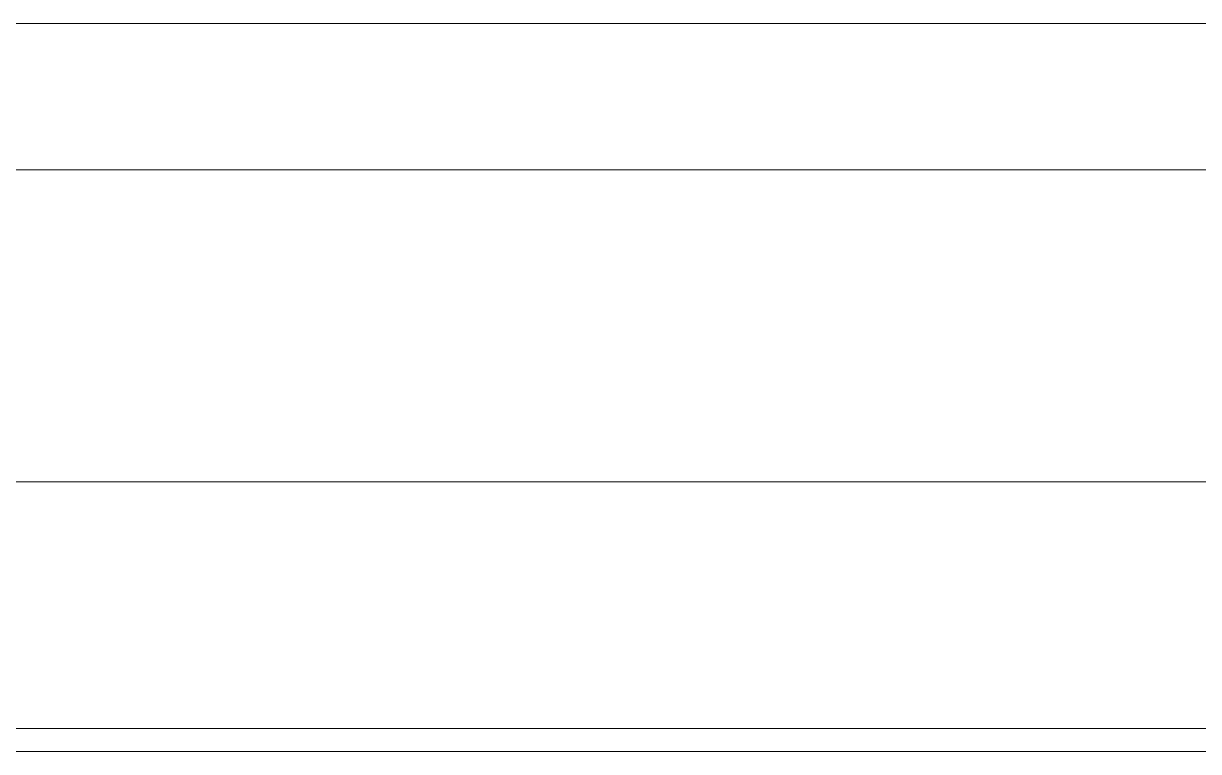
# Model space of a CAD drawing. Header units: millimetres. Extents: x 35540 to 832230, y -10956 to 416550.
# Drawn here: x 87463.4 to 87615.9, y 28624.5 to 28719 of the extents above; entities that cross this region are included whole.
import ezdxf

# ---------------------------------------------------------------- set-up
doc = ezdxf.new("R2010")
doc.units = ezdxf.units.MM
doc.layers.add('Q-CASE', color=31, linetype='Continuous', lineweight=5)

# ---------------------------------------------------------------- blocks, each defined once
blk = doc.blocks.new('DLN_Cat Ladder - 750x750x4500 _WDD_-9656512-G_F U_F_A_')
at = {"layer": 'Q-CASE'}
for p, q in [((269.7, -707.5), (-180.3, -707.5)), ((260.7, -707.5), (-171.3, -707.5)), ((260.7, -707.5), (-171.3, -707.5)), ((260.7, -707.5), (-171.3, -707.5)), ((260.7, -707.5), (-171.3, -707.5)), ((260.7, -707.5), (-171.3, -707.5)), ((260.7, -707.5), (-171.3, -707.5)), ((260.7, -707.5), (-171.3, -707.5)), ((260.7, -707.5), (-171.3, -707.5)), ((260.7, -707.5), (-171.3, -707.5)), ((260.7, -707.5), (-171.3, -707.5)), ((-180.3, -726.5), (269.7, -726.5)), ((-171.3, -726.5), (260.7, -726.5)), ((-171.3, -726.5), (260.7, -726.5)), ((-171.3, -726.5), (260.7, -726.5)), ((-171.3, -726.5), (260.7, -726.5)), ((-171.3, -726.5), (260.7, -726.5)), ((-171.3, -726.5), (260.7, -726.5)), ((-171.3, -726.5), (260.7, -726.5)), ((-171.3, -726.5), (260.7, -726.5)), ((-171.3, -726.5), (260.7, -726.5)), ((-171.3, -726.5), (260.7, -726.5)), ((286.7, -767), (-197.3, -767)), ((-194.3, -767), (283.7, -767)), ((-189.3, -767), (278.7, -767)), ((278.7, -767), (-189.3, -767)), ((283.7, -799), (-194.3, -799)), ((251.7, -799), (-162.3, -799)), ((-162.3, -799), (251.7, -799)), ((251.7, -799), (-162.3, -799)), ((-162.3, -799), (251.7, -799)), ((-158.89, -799), (251.7, -799)), ((-197.3, -802), (286.7, -802)), ((251.7, -802), (-162.3, -802)), ((-162.3, -802), (251.7, -802)), ((251.7, -802), (-162.3, -802)), ((-162.3, -802), (251.7, -802)), ((251.7, -802), (-158.89, -802))]:
    blk.add_line(p, q, dxfattribs=at)

msp = doc.modelspace()

# ---------------------------------------------------------------- block references
at = {"layer": 'Q-CASE'}
msp.add_blockref('DLN_Cat Ladder - 750x750x4500 _WDD_-9656512-G_F U_F_A_', (87565.59, 29426.49), dxfattribs=at)

doc.saveas('drawing.dxf')
